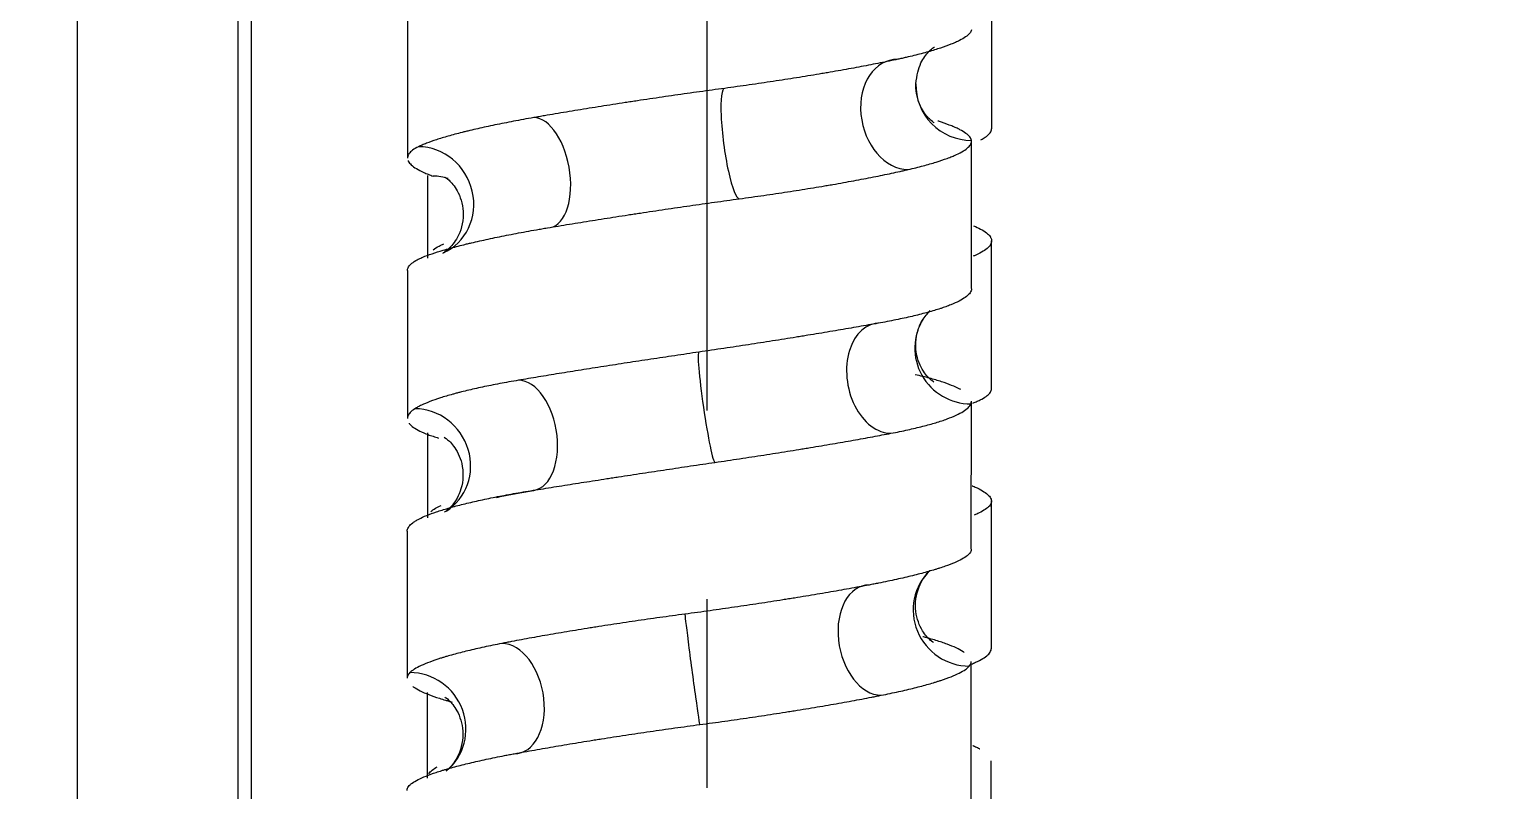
# Model space of a CAD drawing. Header units: millimetres. Extents: x 6110 to 6704, y -2661 to -1821.
# Drawn here: x 6333.44 to 6343.31, y -2415.06 to -2409.94 of the extents above; entities that cross this region are included whole.
import ezdxf

# ---------------------------------------------------------------- set-up
doc = ezdxf.new("R2010")
doc.units = ezdxf.units.MM
doc.header["$LTSCALE"] = 0.1
doc.linetypes.add('CENTERX2', pattern=[101.6, 63.5, -12.7, 12.7, -12.7])
doc.linetypes.add('HIDDEN2', pattern=[4.7625, 3.175, -1.5875])
doc.layers.add('1', color=4, linetype='HIDDEN2', lineweight=13)
doc.layers.add('DIM', color=3, linetype='Continuous', lineweight=9)
doc.layers.add('CENTER', color=1, linetype='CENTERX2')

msp = doc.modelspace()

# ---------------------------------------------------------------- hatches: boundary and pattern name
at = {"layer": 'DIM'}
h = msp.add_hatch(dxfattribs=at)
h.set_pattern_fill('ANSI31', color=2)
edge = h.paths.add_edge_path()
edge.add_line((6619.6172, -2595.9805), (6619.6172, -1962.2056))
edge.add_line((6634.6172, -1966.1101), (6619.6172, -1966.1101))
edge.add_line((6634.6172, -2610.9805), (6634.6172, -1966.1101))
edge.add_line((6634.6172, -2610.9805), (6184.4567, -2610.9805))
edge.add_line((6619.6172, -2595.9805), (6184.4567, -2595.9805))
edge.add_line((6184.4567, -2610.9805), (6184.4567, -2595.9805))

# ---------------------------------------------------------------- linework, layer by layer
at = {"layer": '1', "color": 7, "linetype": 'Continuous', "lineweight": -3}
for p, q in [((6333.7679, -2400.7255), (6333.7679, -2517.7946)), ((6334.8505, -2404.019), (6334.8505, -2518.0389)), ((6334.9393, -2404.2494), (6334.9393, -2518.0389)), ((6339.9282, -2410.6059), (6339.9289, -2409.6149)), ((6335.9933, -2409.8179), (6335.9926, -2410.8064)), ((6339.792, -2411.6851), (6339.7927, -2410.6935)), ((6336.128, -2410.9243), (6336.1276, -2411.4799)), ((6339.927, -2412.3578), (6339.9277, -2411.3644)), ((6335.9921, -2411.5643), (6335.9914, -2412.5596)), ((6339.7908, -2413.4367), (6339.7915, -2412.4434)), ((6336.1268, -2412.6559), (6336.1264, -2413.2271)), ((6339.9258, -2414.1052), (6339.9265, -2413.1165)), ((6335.9909, -2413.3179), (6335.9902, -2414.3072)), ((6339.7896, -2415.1841), (6339.7903, -2414.1945)), ((6336.1256, -2414.4025), (6336.1252, -2414.9794)), ((6339.9246, -2415.8577), (6339.9253, -2414.864))]:
    msp.add_line(p, q, dxfattribs=at)
for centre, major_axis, ratio, start_param, end_param in [((6339.3314, -2410.5126), (0.0818, -0.366), 0.74904, 2.976573, 6.11521), ((6338.1785, -2410.709), (0.0502, -0.3716), 0.1494, 3.121212, 6.263127), ((6339.7922, -2410.3157), (0.3749, -0.0096), 0.991098, 3.140926, 4.737807), ((6336.8884, -2410.9053), (0.0636, -0.3696), 0.523203, 6.194387, 9.333364), ((6336.0812, -2411.102), (0.1525, -0.3426), 0.945017, 6.274827, 9.026039), ((6336.144, -2411.2993), (0.1317, 0.3511), 0.910384, 0.029093, 0.327118), ((6339.214, -2412.2873), (0.0687, -0.3686), 0.690129, 3.012995, 6.155002), ((6339.7834, -2412.0905), (0.3168, -0.2006), 0.985175, 3.140306, 5.28143), ((6338.0095, -2412.4836), (0.0542, -0.3711), 0.061388, 3.1339, 6.272911), ((6336.7808, -2412.674), (0.0613, -0.37), 0.579121, 6.187407, 9.328188), ((6336.0552, -2412.8648), (0.1859, -0.3257), 0.95632, 0.035443, 2.63977), ((6339.7706, -2413.8543), (0.2581, -0.2721), 0.981152, 3.143181, 5.533255), ((6339.1431, -2414.0512), (0.0715, -0.3681), 0.652211, 3.016489, 6.155459), ((6337.9116, -2414.2477), (0.0497, -0.3717), 0.011464, 3.140004, 6.281869), ((6336.67, -2414.4443), (0.0702, -0.3684), 0.635635, 6.163631, 9.302294), ((6336.0164, -2414.6413), (0.2374, -0.2903), 0.977659, 6.279952, 8.749907)]:
    msp.add_ellipse(centre, major_axis=major_axis, ratio=ratio, start_param=start_param, end_param=end_param, dxfattribs=at)
for points, knots in [([(6339.7923, -2409.9441), (6339.7906, -2409.9517), (6339.7864, -2409.9594), (6339.773, -2409.9751), (6339.7548, -2409.991), (6339.7268, -2410.0074), (6339.7022, -2410.0198), (6339.6934, -2410.0239), (6339.6793, -2410.0302), (6339.6744, -2410.0323), (6339.6643, -2410.0366), (6339.6591, -2410.0387), (6339.6325, -2410.0492), (6339.6091, -2410.0577), (6339.5579, -2410.0745), (6339.5025, -2410.0914), (6339.4386, -2410.1081), (6339.3874, -2410.1207), (6339.3698, -2410.1249), (6339.3426, -2410.1311), (6339.3334, -2410.1332), (6339.3147, -2410.1374), (6339.3053, -2410.1394), (6339.2958, -2410.1415)], [0, 0, 0, 0, 0.125, 0.125, 0.25, 0.375, 0.375, 0.4375, 0.4375, 0.46875, 0.46875, 0.5, 0.5, 0.625, 0.625, 0.75, 0.875, 0.875, 0.9375, 0.9375, 0.96875, 0.96875, 1, 1, 1, 1]), ([(6339.4174, -2410.3061), (6339.4236, -2410.2504), (6339.4418, -2410.1662), (6339.5061, -2410.085), (6339.5372, -2410.0621), (6339.5421, -2410.0592), (6339.5421, -2410.0592)], [0, 0, 0, 0, 0.323624, 0.590019, 0.833403, 1, 1, 1, 1]), ([(6339.2958, -2410.1415), (6339.2576, -2410.1498), (6339.218, -2410.158), (6339.1356, -2410.1746), (6339.0503, -2410.1913), (6338.9589, -2410.208), (6338.8881, -2410.2206), (6338.8522, -2410.2269), (6338.8154, -2410.2332), (6338.7906, -2410.2374), (6338.7781, -2410.2395), (6338.7156, -2410.25), (6338.6648, -2410.2583), (6338.5617, -2410.2747), (6338.4571, -2410.2908), (6338.3496, -2410.3066), (6338.2406, -2410.3221), (6338.1854, -2410.3297), (6338.1294, -2410.3373)], [0, 0, 0, 0, 0.125, 0.125, 0.25, 0.375, 0.375, 0.4375, 0.46875, 0.46875, 0.5, 0.5, 0.625, 0.625, 0.75, 0.875, 0.875, 1, 1, 1, 1]), ([(6338.1294, -2410.3373), (6338.073, -2410.3449), (6338.0167, -2410.3526), (6337.9044, -2410.3682), (6337.7924, -2410.384), (6337.6808, -2410.4003), (6337.5974, -2410.4127), (6337.5696, -2410.4169), (6337.5279, -2410.4231), (6337.5141, -2410.4252), (6337.4863, -2410.4294), (6337.4725, -2410.4315), (6337.4036, -2410.4421), (6337.3495, -2410.4505), (6337.2431, -2410.4673), (6337.1385, -2410.4841), (6337.0377, -2410.5008), (6336.9635, -2410.5134), (6336.939, -2410.5176), (6336.9025, -2410.5238), (6336.8905, -2410.5259), (6336.8665, -2410.5301), (6336.8546, -2410.5321), (6336.8428, -2410.5342)], [0, 0, 0, 0, 0.125, 0.125, 0.25, 0.375, 0.375, 0.4375, 0.4375, 0.46875, 0.46875, 0.5, 0.5, 0.625, 0.625, 0.75, 0.875, 0.875, 0.9375, 0.9375, 0.96875, 0.96875, 1, 1, 1, 1]), ([(6339.5416, -2410.5699), (6339.5416, -2410.5698), (6339.5391, -2410.5683), (6339.5151, -2410.5534), (6339.4492, -2410.4758), (6339.418, -2410.3758), (6339.4171, -2410.3163), (6339.4174, -2410.3061)], [0, 0, 0, 0, 0.079488, 0.361964, 0.629848, 0.937855, 1, 1, 1, 1]), ([(6336.8428, -2410.5342), (6336.7958, -2410.5424), (6336.7505, -2410.5507), (6336.6634, -2410.5673), (6336.5796, -2410.5839), (6336.5026, -2410.6006), (6336.4473, -2410.6132), (6336.4203, -2410.6195), (6336.3943, -2410.6258), (6336.3771, -2410.63), (6336.3687, -2410.6321), (6336.3271, -2410.6426), (6336.296, -2410.6509), (6336.2383, -2410.6673), (6336.185, -2410.6835), (6336.1403, -2410.6993), (6336.1101, -2410.7111), (6336.1005, -2410.7149), (6336.0826, -2410.7227), (6336.0742, -2410.7265), (6336.0664, -2410.7303)], [0, 0, 0, 0, 0.125, 0.125, 0.25, 0.375, 0.375, 0.4375, 0.46875, 0.46875, 0.5, 0.5, 0.625, 0.625, 0.75, 0.875, 0.875, 0.9375, 0.9375, 1, 1, 1, 1]), ([(6339.7922, -2410.6874), (6339.7909, -2410.6798), (6339.7871, -2410.672), (6339.7746, -2410.6563), (6339.7572, -2410.6404), (6339.7301, -2410.624), (6339.7061, -2410.6116), (6339.6975, -2410.6074), (6339.6836, -2410.6011), (6339.6789, -2410.599), (6339.669, -2410.5947), (6339.6639, -2410.5926), (6339.6378, -2410.582), (6339.6147, -2410.5735), (6339.5815, -2410.5624), (6339.5733, -2410.5597), (6339.5649, -2410.5571)], [0, 0, 0, 0, 0.188094, 0.188094, 0.376188, 0.564282, 0.564282, 0.658329, 0.658329, 0.705352, 0.705352, 0.752375, 0.752375, 0.940469, 0.940469, 1, 1, 1, 1]), ([(6339.8553, -2410.6846), (6339.8661, -2410.6787), (6339.8893, -2410.6645), (6339.9056, -2410.6504), (6339.9127, -2410.6422)], [0, 0, 0, 0, 0.412972, 1, 1, 1, 1]), ([(6339.9127, -2410.6422), (6339.9199, -2410.634), (6339.9246, -2410.6257), (6339.9277, -2410.6137), (6339.9282, -2410.61), (6339.9282, -2410.6063)], [0, 0, 0, 0, 0.693912, 0.693912, 1, 1, 1, 1]), ([(6336.0664, -2410.7303), (6336.0507, -2410.7379), (6336.0376, -2410.7456), (6336.0163, -2410.7613), (6336, -2410.7773), (6335.9935, -2410.7936), (6335.9927, -2410.8032), (6335.9926, -2410.8046), (6335.9926, -2410.8059)], [0, 0, 0, 0, 0.316282, 0.316282, 0.632565, 0.948847, 0.948847, 1, 1, 1, 1]), ([(6339.3663, -2410.8836), (6339.4019, -2410.8754), (6339.4353, -2410.8671), (6339.4978, -2410.8505), (6339.5561, -2410.8339), (6339.6058, -2410.8171), (6339.6398, -2410.8045), (6339.6507, -2410.8003), (6339.6661, -2410.794), (6339.6711, -2410.7919), (6339.6808, -2410.7877), (6339.6855, -2410.7856), (6339.7083, -2410.775), (6339.7241, -2410.7667), (6339.7507, -2410.7503), (6339.7726, -2410.7341), (6339.7848, -2410.7183), (6339.7922, -2410.7027), (6339.7935, -2410.695), (6339.7922, -2410.6874)], [0, 0, 0, 0, 0.125, 0.125, 0.25, 0.375, 0.375, 0.4375, 0.4375, 0.46875, 0.46875, 0.5, 0.5, 0.625, 0.625, 0.75, 0.875, 0.875, 1, 1, 1, 1]), ([(6335.996, -2410.8227), (6335.9966, -2410.8241), (6335.9973, -2410.8256), (6336.0023, -2410.8356), (6336.0091, -2410.844), (6336.0274, -2410.861), (6336.0506, -2410.8778), (6336.0834, -2410.8947), (6336.1116, -2410.9073), (6336.1217, -2410.9115), (6336.1377, -2410.9178), (6336.1431, -2410.9199), (6336.1544, -2410.9241), (6336.1602, -2410.9262), (6336.1661, -2410.9282)], [0, 0, 0, 0, 0.041943, 0.041943, 0.281457, 0.281457, 0.520971, 0.760486, 0.760486, 0.880243, 0.880243, 0.940121, 0.940121, 1, 1, 1, 1]), ([(6336.2452, -2410.935), (6336.2452, -2410.935), (6336.2465, -2410.9364), (6336.2645, -2410.9449), (6336.3337, -2411.0209), (6336.3818, -2411.1679), (6336.3479, -2411.3269), (6336.2741, -2411.4189), (6336.2376, -2411.4419), (6336.2322, -2411.4462), (6336.2322, -2411.446)], [0, 0, 0, 0, 0.011857, 0.164259, 0.306804, 0.46993, 0.647761, 0.793342, 0.920904, 1, 1, 1, 1]), ([(6338.2276, -2411.0807), (6338.2835, -2411.0731), (6338.3386, -2411.0654), (6338.447, -2411.0497), (6338.5537, -2411.0339), (6338.657, -2411.0176), (6338.7332, -2411.0052), (6338.7583, -2411.0011), (6338.7958, -2410.9948), (6338.8082, -2410.9927), (6338.8329, -2410.9885), (6338.8452, -2410.9864), (6338.9062, -2410.9758), (6338.9533, -2410.9674), (6339.0444, -2410.9506), (6339.1324, -2410.9338), (6339.2142, -2410.917), (6339.2731, -2410.9045), (6339.2923, -2410.9003), (6339.3206, -2410.894), (6339.3299, -2410.8919), (6339.3483, -2410.8878), (6339.3574, -2410.8857), (6339.3663, -2410.8836)], [0, 0, 0, 0, 0.125, 0.125, 0.25, 0.375, 0.375, 0.4375, 0.4375, 0.46875, 0.46875, 0.5, 0.5, 0.625, 0.625, 0.75, 0.875, 0.875, 0.9375, 0.9375, 0.96875, 0.96875, 1, 1, 1, 1]), ([(6336.9346, -2411.2763), (6336.9834, -2411.2681), (6337.033, -2411.2598), (6337.1341, -2411.2433), (6337.2369, -2411.2266), (6337.3431, -2411.2099), (6337.424, -2411.1973), (6337.4512, -2411.1931), (6337.4923, -2411.1868), (6337.5061, -2411.1847), (6337.5337, -2411.1805), (6337.5476, -2411.1784), (6337.6169, -2411.1679), (6337.6724, -2411.1596), (6337.7834, -2411.1433), (6337.8944, -2411.1271), (6338.0054, -2411.1114), (6338.1165, -2411.0959), (6338.172, -2411.0882), (6338.2276, -2411.0807)], [0, 0, 0, 0, 0.125, 0.125, 0.25, 0.375, 0.375, 0.4375, 0.4375, 0.46875, 0.46875, 0.5, 0.5, 0.625, 0.625, 0.75, 0.875, 0.875, 1, 1, 1, 1]), ([(6336.096, -2411.4736), (6336.1145, -2411.466), (6336.1353, -2411.4583), (6336.1813, -2411.4426), (6336.2316, -2411.4267), (6336.2905, -2411.4104), (6336.338, -2411.398), (6336.3544, -2411.3938), (6336.3798, -2411.3875), (6336.3884, -2411.3854), (6336.4059, -2411.3812), (6336.4148, -2411.3791), (6336.4597, -2411.3685), (6336.4973, -2411.3601), (6336.5758, -2411.3433), (6336.6577, -2411.3265), (6336.7461, -2411.3097), (6336.815, -2411.2972), (6336.8383, -2411.293), (6336.874, -2411.2867), (6336.886, -2411.2846), (6336.9102, -2411.2805), (6336.9224, -2411.2784), (6336.9346, -2411.2763)], [0, 0, 0, 0, 0.125, 0.125, 0.25, 0.375, 0.375, 0.4375, 0.4375, 0.46875, 0.46875, 0.5, 0.5, 0.625, 0.625, 0.75, 0.875, 0.875, 0.9375, 0.9375, 0.96875, 0.96875, 1, 1, 1, 1]), ([(6339.8053, -2411.2616), (6339.8234, -2411.2692), (6339.8569, -2411.2851), (6339.8818, -2411.301), (6339.903, -2411.3177), (6339.9113, -2411.326), (6339.9186, -2411.3365), (6339.9199, -2411.3386), (6339.9222, -2411.3428), (6339.9233, -2411.3449), (6339.9258, -2411.3512), (6339.9269, -2411.3554), (6339.9284, -2411.3678), (6339.9269, -2411.3761), (6339.923, -2411.3843)], [0, 0, 0, 0, 0.187549, 0.390662, 0.390662, 0.593775, 0.593775, 0.644553, 0.644553, 0.695331, 0.695331, 0.796887, 0.796887, 1, 1, 1, 1]), ([(6336.1654, -2411.4235), (6336.1765, -2411.4152), (6336.1901, -2411.407), (6336.2153, -2411.3937), (6336.2256, -2411.3888), (6336.2367, -2411.3838)], [0, 0, 0, 0, 0.625932, 0.625932, 1, 1, 1, 1]), ([(6339.923, -2411.3843), (6339.919, -2411.3926), (6339.9125, -2411.4009), (6339.8948, -2411.4175), (6339.8723, -2411.4342), (6339.8404, -2411.451), (6339.8159, -2411.4622), (6339.8095, -2411.465), (6339.8029, -2411.4677)], [0, 0, 0, 0, 0.300187, 0.300187, 0.600374, 0.900561, 0.900561, 1, 1, 1, 1]), ([(6335.9921, -2411.5641), (6335.9921, -2411.5576), (6335.9935, -2411.5512), (6336.0002, -2411.5366), (6336.0126, -2411.5204), (6336.0346, -2411.5046), (6336.0548, -2411.4928), (6336.0622, -2411.489), (6336.0781, -2411.4812), (6336.0867, -2411.4774), (6336.096, -2411.4736)], [0, 0, 0, 0, 0.204827, 0.204827, 0.469885, 0.734942, 0.734942, 0.867471, 0.867471, 1, 1, 1, 1]), ([(6339.778, -2411.7195), (6339.7712, -2411.7277), (6339.762, -2411.736), (6339.7387, -2411.7526), (6339.7108, -2411.7693), (6339.6736, -2411.786), (6339.6421, -2411.7986), (6339.631, -2411.8028), (6339.6135, -2411.8091), (6339.6075, -2411.8112), (6339.5952, -2411.8154), (6339.5889, -2411.8175), (6339.5568, -2411.828), (6339.5291, -2411.8363), (6339.4697, -2411.8527), (6339.4063, -2411.8689), (6339.335, -2411.8847), (6339.2786, -2411.8964), (6339.2592, -2411.9003), (6339.2196, -2411.908), (6339.1992, -2411.9118), (6339.1784, -2411.9156)], [0, 0, 0, 0, 0.125, 0.125, 0.25, 0.375, 0.375, 0.4375, 0.4375, 0.46875, 0.46875, 0.5, 0.5, 0.625, 0.625, 0.75, 0.875, 0.875, 0.9375, 0.9375, 1, 1, 1, 1]), ([(6339.792, -2411.6856), (6339.792, -2411.6885), (6339.7917, -2411.6915), (6339.7892, -2411.7028), (6339.7849, -2411.7111), (6339.778, -2411.7195)], [0, 0, 0, 0, 0.261169, 0.261169, 1, 1, 1, 1]), ([(6339.1784, -2411.9156), (6339.1365, -2411.9232), (6339.0932, -2411.9309), (6339.004, -2411.9466), (6338.912, -2411.9625), (6338.8147, -2411.9788), (6338.7397, -2411.9912), (6338.7144, -2411.9953), (6338.6759, -2412.0016), (6338.6629, -2412.0037), (6338.6369, -2412.0079), (6338.6238, -2412.0101), (6338.5583, -2412.0206), (6338.5053, -2412.029), (6338.3982, -2412.0458), (6338.2901, -2412.0626), (6338.1798, -2412.0793), (6338.0684, -2412.0959), (6338.0122, -2412.1042), (6337.9554, -2412.1125)], [0, 0, 0, 0, 0.125, 0.125, 0.25, 0.375, 0.375, 0.4375, 0.4375, 0.46875, 0.46875, 0.5, 0.5, 0.625, 0.625, 0.75, 0.875, 0.875, 1, 1, 1, 1]), ([(6339.5393, -2412.3146), (6339.5392, -2412.3147), (6339.5293, -2412.3093), (6339.4743, -2412.2609), (6339.4089, -2412.1325), (6339.4186, -2411.9827), (6339.4516, -2411.9129), (6339.4665, -2411.8899)], [0, 0, 0, 0, 0.170214, 0.373633, 0.598241, 0.862018, 1, 1, 1, 1]), ([(6337.9554, -2412.1125), (6337.9008, -2412.1205), (6337.8464, -2412.1285), (6337.7384, -2412.1445), (6337.6309, -2412.1606), (6337.5248, -2412.1768), (6337.4456, -2412.1889), (6337.4193, -2412.193), (6337.3669, -2412.2011), (6337.3407, -2412.2052), (6337.2626, -2412.2174), (6337.2116, -2412.2254), (6337.1117, -2412.2413), (6337.0139, -2412.257), (6336.9202, -2412.2724), (6336.8516, -2412.2837), (6336.829, -2412.2875), (6336.7843, -2412.2949), (6336.7622, -2412.2986), (6336.7404, -2412.3023)], [0, 0, 0, 0, 0.125, 0.125, 0.25, 0.375, 0.375, 0.4375, 0.4375, 0.5, 0.5, 0.625, 0.625, 0.75, 0.875, 0.875, 0.9375, 0.9375, 1, 1, 1, 1]), ([(6336.7404, -2412.3023), (6336.6965, -2412.3097), (6336.6545, -2412.3173), (6336.5738, -2412.3325), (6336.4966, -2412.3479), (6336.4262, -2412.3637), (6336.3759, -2412.3757), (6336.3515, -2412.3818), (6336.328, -2412.3879), (6336.3126, -2412.392), (6336.305, -2412.394), (6336.2676, -2412.4043), (6336.2399, -2412.4125), (6336.1887, -2412.4288), (6336.1419, -2412.4451), (6336.1036, -2412.4614), (6336.078, -2412.4735), (6336.0661, -2412.4796), (6336.0553, -2412.4857), (6336.0485, -2412.4897), (6336.0452, -2412.4917), (6336.042, -2412.4937)], [0, 0, 0, 0, 0.125, 0.125, 0.25, 0.375, 0.375, 0.4375, 0.46875, 0.46875, 0.5, 0.5, 0.625, 0.625, 0.75, 0.875, 0.875, 0.9375, 0.96875, 0.96875, 1, 1, 1, 1]), ([(6339.7193, -2412.3646), (6339.7172, -2412.3635), (6339.7151, -2412.3623), (6339.6969, -2412.3528), (6339.6786, -2412.3444), (6339.6376, -2412.328), (6339.5922, -2412.3117), (6339.5379, -2412.2958), (6339.4939, -2412.284), (6339.4786, -2412.2801), (6339.447, -2412.2724), (6339.4306, -2412.2685), (6339.4137, -2412.2648)], [0, 0, 0, 0, 0.032677, 0.032677, 0.274508, 0.274508, 0.516338, 0.758169, 0.758169, 0.879085, 0.879085, 1, 1, 1, 1]), ([(6339.8003, -2412.4564), (6339.8038, -2412.455), (6339.8072, -2412.4536), (6339.8154, -2412.4502), (6339.8201, -2412.4482), (6339.8292, -2412.4442), (6339.8425, -2412.4381), (6339.8543, -2412.4322), (6339.8763, -2412.4204), (6339.8885, -2412.4127), (6339.8983, -2412.4051)], [0, 0, 0, 0, 0.079457, 0.079457, 0.194525, 0.194525, 0.309593, 0.539729, 0.539729, 1, 1, 1, 1]), ([(6339.8983, -2412.4051), (6339.908, -2412.3976), (6339.9152, -2412.39), (6339.9247, -2412.3745), (6339.927, -2412.3668), (6339.927, -2412.3589)], [0, 0, 0, 0, 0.503146, 0.503146, 1, 1, 1, 1]), ([(6336.042, -2412.4937), (6336.0291, -2412.502), (6336.0187, -2412.5103), (6336.0028, -2412.5269), (6335.9938, -2412.5405), (6335.9914, -2412.5542), (6335.9914, -2412.5595)], [0, 0, 0, 0, 0.379921, 0.379921, 0.759842, 1, 1, 1, 1]), ([(6339.2496, -2412.659), (6339.2894, -2412.6513), (6339.3271, -2412.6436), (6339.3983, -2412.6279), (6339.4654, -2412.612), (6339.5243, -2412.5957), (6339.5654, -2412.5833), (6339.5851, -2412.577), (6339.6037, -2412.5707), (6339.6158, -2412.5665), (6339.6217, -2412.5644), (6339.6505, -2412.5538), (6339.671, -2412.5453), (6339.7073, -2412.5285), (6339.7388, -2412.5117), (6339.7607, -2412.4949), (6339.7778, -2412.4782), (6339.784, -2412.4699), (6339.7876, -2412.4615)], [0, 0, 0, 0, 0.125, 0.125, 0.25, 0.375, 0.375, 0.4375, 0.46875, 0.46875, 0.5, 0.5, 0.625, 0.625, 0.75, 0.875, 0.875, 1, 1, 1, 1]), ([(6336.0027, -2412.5906), (6336.0036, -2412.5918), (6336.0045, -2412.593), (6336.0123, -2412.6026), (6336.0216, -2412.6109), (6336.0448, -2412.6274), (6336.0728, -2412.6437), (6336.1102, -2412.6596), (6336.1419, -2412.6714), (6336.153, -2412.6753), (6336.1765, -2412.683), (6336.1889, -2412.6869), (6336.2018, -2412.6907)], [0, 0, 0, 0, 0.033728, 0.033728, 0.275296, 0.275296, 0.516864, 0.758432, 0.758432, 0.879216, 0.879216, 1, 1, 1, 1]), ([(6336.2393, -2412.6851), (6336.2394, -2412.6851), (6336.2487, -2412.6896), (6336.3047, -2412.7362), (6336.3725, -2412.8642), (6336.3668, -2413.0325), (6336.2969, -2413.1484), (6336.2516, -2413.1837), (6336.2427, -2413.1904), (6336.2411, -2413.1904)], [0, 0, 0, 0, 0.119615, 0.266972, 0.429545, 0.619701, 0.780253, 0.915945, 1, 1, 1, 1]), ([(6338.0635, -2412.8547), (6338.1196, -2412.8465), (6338.1751, -2412.8382), (6338.2849, -2412.8217), (6338.3933, -2412.8051), (6338.4992, -2412.7884), (6338.5777, -2412.7758), (6338.6037, -2412.7716), (6338.6425, -2412.7653), (6338.6553, -2412.7632), (6338.681, -2412.759), (6338.6938, -2412.7569), (6338.7573, -2412.7464), (6338.8067, -2412.7382), (6338.9028, -2412.7218), (6338.9961, -2412.7056), (6339.0839, -2412.6898), (6339.1477, -2412.6781), (6339.1686, -2412.6742), (6339.2097, -2412.6666), (6339.2299, -2412.6627), (6339.2496, -2412.659)], [0, 0, 0, 0, 0.125, 0.125, 0.25, 0.375, 0.375, 0.4375, 0.4375, 0.46875, 0.46875, 0.5, 0.5, 0.625, 0.625, 0.75, 0.875, 0.875, 0.9375, 0.9375, 1, 1, 1, 1]), ([(6336.8213, -2413.0456), (6336.8669, -2413.0382), (6336.9135, -2413.0307), (6337.0086, -2413.0155), (6337.1057, -2413.0001), (6337.2065, -2412.9843), (6337.2836, -2412.9723), (6337.3225, -2412.9662), (6337.362, -2412.9601), (6337.3884, -2412.9561), (6337.4017, -2412.954), (6337.4682, -2412.9438), (6337.5217, -2412.9356), (6337.629, -2412.9193), (6337.7367, -2412.9031), (6337.8452, -2412.8869), (6337.954, -2412.8708), (6338.0086, -2412.8627), (6338.0635, -2412.8547)], [0, 0, 0, 0, 0.125, 0.125, 0.25, 0.375, 0.375, 0.4375, 0.46875, 0.46875, 0.5, 0.5, 0.625, 0.625, 0.75, 0.875, 0.875, 1, 1, 1, 1]), ([(6339.796, -2413.0118), (6339.798, -2413.0126), (6339.7999, -2413.0134), (6339.8068, -2413.0163), (6339.8117, -2413.0184), (6339.8211, -2413.0227), (6339.8257, -2413.0248), (6339.8477, -2413.0354), (6339.8629, -2413.0438), (6339.8885, -2413.0604), (6339.9092, -2413.077), (6339.9204, -2413.0932), (6339.9251, -2413.1053), (6339.9261, -2413.1094), (6339.9266, -2413.1154), (6339.9266, -2413.1174), (6339.9263, -2413.1213), (6339.926, -2413.1233), (6339.9237, -2413.1332), (6339.9193, -2413.1409), (6339.9125, -2413.1485)], [0, 0, 0, 0, 0.01698, 0.01698, 0.061662, 0.061662, 0.106345, 0.106345, 0.285076, 0.285076, 0.463807, 0.642538, 0.642538, 0.731904, 0.731904, 0.776586, 0.776586, 0.821269, 0.821269, 1, 1, 1, 1]), ([(6336.0695, -2413.2358), (6336.085, -2413.2278), (6336.1027, -2413.2198), (6336.1423, -2413.2037), (6336.186, -2413.1876), (6336.2379, -2413.1713), (6336.2799, -2413.1592), (6336.2945, -2413.1551), (6336.3246, -2413.147), (6336.3402, -2413.1429), (6336.3885, -2413.1307), (6336.4224, -2413.1226), (6336.4935, -2413.1067), (6336.5677, -2413.091), (6336.6485, -2413.0756), (6336.7114, -2413.0643), (6336.7328, -2413.0605), (6336.7764, -2413.053), (6336.7987, -2413.0493), (6336.8213, -2413.0456)], [0, 0, 0, 0, 0.125, 0.125, 0.25, 0.375, 0.375, 0.4375, 0.4375, 0.5, 0.5, 0.625, 0.625, 0.75, 0.875, 0.875, 0.9375, 0.9375, 1, 1, 1, 1]), ([(6336.5917, -2413.0904), (6336.608, -2413.087), (6336.685, -2413.0714), (6336.7699, -2413.056), (6336.8421, -2413.0439)], [0, 0, 0, 0, 0.216205, 1, 1, 1, 1]), ([(6336.1488, -2413.1864), (6336.1573, -2413.1789), (6336.1682, -2413.1712), (6336.1926, -2413.157), (6336.2053, -2413.1505), (6336.2196, -2413.1438)], [0, 0, 0, 0, 0.544179, 0.544179, 1, 1, 1, 1]), ([(6339.9125, -2413.1485), (6339.9057, -2413.156), (6339.8964, -2413.1636), (6339.8733, -2413.1792), (6339.8509, -2413.1918), (6339.8226, -2413.2048), (6339.8109, -2413.2097)], [0, 0, 0, 0, 0.382957, 0.382957, 0.765915, 1, 1, 1, 1]), ([(6335.9909, -2413.3181), (6335.9909, -2413.3159), (6335.991, -2413.3137), (6335.9926, -2413.303), (6336, -2413.2862), (6336.0173, -2413.2693), (6336.034, -2413.2567), (6336.0402, -2413.2525), (6336.0505, -2413.2463), (6336.0541, -2413.2442), (6336.0615, -2413.24), (6336.0654, -2413.2379), (6336.0695, -2413.2358)], [0, 0, 0, 0, 0.079331, 0.079331, 0.38622, 0.69311, 0.69311, 0.846555, 0.846555, 0.923278, 0.923278, 1, 1, 1, 1]), ([(6339.7639, -2413.4826), (6339.7544, -2413.4902), (6339.7424, -2413.498), (6339.7137, -2413.5137), (6339.6803, -2413.5296), (6339.6376, -2413.5459), (6339.6021, -2413.5583), (6339.5896, -2413.5625), (6339.5701, -2413.5688), (6339.5634, -2413.5709), (6339.5498, -2413.5751), (6339.5428, -2413.5772), (6339.5074, -2413.5878), (6339.477, -2413.5963), (6339.4125, -2413.6131), (6339.3441, -2413.6299), (6339.268, -2413.6467), (6339.2079, -2413.6593), (6339.1874, -2413.6634), (6339.1559, -2413.6697), (6339.1453, -2413.6718), (6339.1239, -2413.676), (6339.113, -2413.678), (6339.1021, -2413.6801)], [0, 0, 0, 0, 0.125, 0.125, 0.25, 0.375, 0.375, 0.4375, 0.4375, 0.46875, 0.46875, 0.5, 0.5, 0.625, 0.625, 0.75, 0.875, 0.875, 0.9375, 0.9375, 0.96875, 0.96875, 1, 1, 1, 1]), ([(6339.7908, -2413.4381), (6339.7908, -2413.4453), (6339.7888, -2413.4525), (6339.7803, -2413.4673), (6339.7734, -2413.475), (6339.7639, -2413.4826)], [0, 0, 0, 0, 0.475483, 0.475483, 1, 1, 1, 1]), ([(6339.5366, -2414.0676), (6339.5365, -2414.0676), (6339.522, -2414.0605), (6339.4575, -2413.9939), (6339.4032, -2413.8558), (6339.4254, -2413.6923), (6339.4845, -2413.6102), (6339.5093, -2413.5853), (6339.5126, -2413.5822)], [0, 0, 0, 0, 0.190384, 0.363568, 0.559545, 0.784238, 0.971524, 1, 1, 1, 1]), ([(6339.1021, -2413.6801), (6339.0586, -2413.6884), (6339.0138, -2413.6966), (6338.9217, -2413.7132), (6338.8272, -2413.7299), (6338.7279, -2413.7466), (6338.6515, -2413.7592), (6338.6257, -2413.7634), (6338.5866, -2413.7697), (6338.5735, -2413.7718), (6338.5471, -2413.776), (6338.5338, -2413.7781), (6338.4674, -2413.7886), (6338.4138, -2413.7969), (6338.3057, -2413.8133), (6338.1968, -2413.8294), (6338.0862, -2413.8452), (6337.9747, -2413.8608), (6337.9185, -2413.8684), (6337.8619, -2413.876)], [0, 0, 0, 0, 0.125, 0.125, 0.25, 0.375, 0.375, 0.4375, 0.4375, 0.46875, 0.46875, 0.5, 0.5, 0.625, 0.625, 0.75, 0.875, 0.875, 1, 1, 1, 1]), ([(6337.8619, -2413.876), (6337.805, -2413.8836), (6337.7486, -2413.8913), (6337.6368, -2413.9069), (6337.5258, -2413.9228), (6337.4168, -2413.9391), (6337.3357, -2413.9515), (6337.3088, -2413.9557), (6337.2687, -2413.9619), (6337.2553, -2413.964), (6337.2286, -2413.9683), (6337.2154, -2413.9704), (6337.1494, -2413.9809), (6337.0979, -2413.9894), (6336.9973, -2414.0062), (6336.8993, -2414.023), (6336.8061, -2414.0398), (6336.7382, -2414.0523), (6336.7159, -2414.0565), (6336.6828, -2414.0628), (6336.6719, -2414.0649), (6336.6503, -2414.0691), (6336.6396, -2414.0711), (6336.629, -2414.0732)], [0, 0, 0, 0, 0.125, 0.125, 0.25, 0.375, 0.375, 0.4375, 0.4375, 0.46875, 0.46875, 0.5, 0.5, 0.625, 0.625, 0.75, 0.875, 0.875, 0.9375, 0.9375, 0.96875, 0.96875, 1, 1, 1, 1]), ([(6336.629, -2414.0732), (6336.5867, -2414.0815), (6336.5465, -2414.0897), (6336.4699, -2414.1063), (6336.3972, -2414.123), (6336.3321, -2414.1397), (6336.2861, -2414.1523), (6336.2639, -2414.1586), (6336.2427, -2414.1649), (6336.2289, -2414.1692), (6336.2221, -2414.1713), (6336.1888, -2414.1818), (6336.1646, -2414.1901), (6336.1208, -2414.2065), (6336.0817, -2414.2228), (6336.0518, -2414.2386), (6336.0328, -2414.2504), (6336.0271, -2414.2542), (6336.0168, -2414.262), (6336.0123, -2414.2658), (6336.0084, -2414.2696)], [0, 0, 0, 0, 0.125, 0.125, 0.25, 0.375, 0.375, 0.4375, 0.46875, 0.46875, 0.5, 0.5, 0.625, 0.625, 0.75, 0.875, 0.875, 0.9375, 0.9375, 1, 1, 1, 1]), ([(6339.743, -2414.1336), (6339.7407, -2414.1321), (6339.7384, -2414.1305), (6339.7225, -2414.1205), (6339.7067, -2414.1121), (6339.6705, -2414.0951), (6339.6297, -2414.0782), (6339.5797, -2414.0614), (6339.5388, -2414.0487), (6339.5246, -2414.0445), (6339.5023, -2414.0382), (6339.4948, -2414.0361), (6339.4794, -2414.0319), (6339.4716, -2414.0298), (6339.4636, -2414.0278)], [0, 0, 0, 0, 0.042975, 0.042975, 0.282232, 0.282232, 0.521488, 0.760744, 0.760744, 0.880372, 0.880372, 0.940186, 0.940186, 1, 1, 1, 1]), ([(6339.8778, -2414.1693), (6339.8904, -2414.1611), (6339.9004, -2414.1528), (6339.9157, -2414.1362), (6339.9237, -2414.1231), (6339.9259, -2414.11), (6339.9258, -2414.1053)], [0, 0, 0, 0, 0.389616, 0.389616, 0.779233, 1, 1, 1, 1]), ([(6339.7775, -2414.226), (6339.7841, -2414.2183), (6339.7881, -2414.2106), (6339.7901, -2414.2004), (6339.7903, -2414.1981), (6339.7903, -2414.1958)], [0, 0, 0, 0, 0.773405, 0.773405, 1, 1, 1, 1]), ([(6339.7917, -2414.2124), (6339.7965, -2414.2104), (6339.8012, -2414.2085), (6339.8155, -2414.2024), (6339.8247, -2414.1982), (6339.8505, -2414.1857), (6339.8653, -2414.1775), (6339.8778, -2414.1693)], [0, 0, 0, 0, 0.133887, 0.133887, 0.422591, 0.422591, 1, 1, 1, 1]), ([(6336.0084, -2414.2696), (6336.0005, -2414.2772), (6335.9953, -2414.285), (6335.991, -2414.2972), (6335.9902, -2414.3015), (6335.9902, -2414.3059)], [0, 0, 0, 0, 0.644999, 0.644999, 1, 1, 1, 1]), ([(6339.1834, -2414.4222), (6339.2248, -2414.414), (6339.2642, -2414.4057), (6339.339, -2414.3891), (6339.4099, -2414.3724), (6339.473, -2414.3557), (6339.5174, -2414.3431), (6339.5389, -2414.3368), (6339.5592, -2414.3304), (6339.5725, -2414.3262), (6339.579, -2414.3241), (6339.6109, -2414.3136), (6339.6339, -2414.3052), (6339.6753, -2414.2888), (6339.712, -2414.2726), (6339.7393, -2414.2568), (6339.762, -2414.2412), (6339.771, -2414.2335), (6339.7775, -2414.226)], [0, 0, 0, 0, 0.125, 0.125, 0.25, 0.375, 0.375, 0.4375, 0.46875, 0.46875, 0.5, 0.5, 0.625, 0.625, 0.75, 0.875, 0.875, 1, 1, 1, 1]), ([(6336.0285, -2414.362), (6336.0305, -2414.3635), (6336.0327, -2414.3651), (6336.047, -2414.3751), (6336.0616, -2414.3835), (6336.0954, -2414.4005), (6336.1339, -2414.4174), (6336.1815, -2414.4342), (6336.2208, -2414.4469), (6336.2344, -2414.4511), (6336.2558, -2414.4574), (6336.2631, -2414.4595), (6336.278, -2414.4637), (6336.2855, -2414.4658), (6336.2932, -2414.4679)], [0, 0, 0, 0, 0.042833, 0.042833, 0.282125, 0.282125, 0.521416, 0.760708, 0.760708, 0.880354, 0.880354, 0.940177, 0.940177, 1, 1, 1, 1]), ([(6336.2439, -2414.4346), (6336.2439, -2414.4346), (6336.245, -2414.4352), (6336.2646, -2414.446), (6336.3318, -2414.5215), (6336.3791, -2414.6665), (6336.3472, -2414.8255), (6336.2845, -2414.9043), (6336.2598, -2414.927), (6336.2538, -2414.9316)], [0, 0, 0, 0, 0.021747, 0.201364, 0.368873, 0.560365, 0.772399, 0.945433, 1, 1, 1, 1]), ([(6337.9612, -2414.6194), (6338.0181, -2414.6118), (6338.0745, -2414.6041), (6338.186, -2414.5884), (6338.2966, -2414.5726), (6338.405, -2414.5563), (6338.4856, -2414.5439), (6338.5123, -2414.5397), (6338.5521, -2414.5335), (6338.5654, -2414.5314), (6338.5918, -2414.5271), (6338.605, -2414.525), (6338.6704, -2414.5145), (6338.7214, -2414.506), (6338.8208, -2414.4892), (6338.9177, -2414.4724), (6339.0094, -2414.4556), (6339.0762, -2414.4431), (6339.0981, -2414.4389), (6339.1305, -2414.4326), (6339.1413, -2414.4306), (6339.1625, -2414.4264), (6339.173, -2414.4243), (6339.1834, -2414.4222)], [0, 0, 0, 0, 0.125, 0.125, 0.25, 0.375, 0.375, 0.4375, 0.4375, 0.46875, 0.46875, 0.5, 0.5, 0.625, 0.625, 0.75, 0.875, 0.875, 0.9375, 0.9375, 0.96875, 0.96875, 1, 1, 1, 1]), ([(6336.7118, -2414.8153), (6336.7562, -2414.8071), (6336.8017, -2414.7988), (6336.8951, -2414.7822), (6336.9909, -2414.7656), (6337.0914, -2414.7488), (6337.1685, -2414.7362), (6337.1945, -2414.732), (6337.2339, -2414.7257), (6337.2472, -2414.7236), (6337.2738, -2414.7194), (6337.2871, -2414.7173), (6337.3541, -2414.7068), (6337.4081, -2414.6985), (6337.5167, -2414.6821), (6337.6261, -2414.6659), (6337.7369, -2414.6502), (6337.8485, -2414.6346), (6337.9047, -2414.6269), (6337.9612, -2414.6194)], [0, 0, 0, 0, 0.125, 0.125, 0.25, 0.375, 0.375, 0.4375, 0.4375, 0.46875, 0.46875, 0.5, 0.5, 0.625, 0.625, 0.75, 0.875, 0.875, 1, 1, 1, 1]), ([(6339.8018, -2414.7613), (6339.8027, -2414.7616), (6339.8036, -2414.762), (6339.8142, -2414.7664), (6339.8234, -2414.7704), (6339.8363, -2414.7765), (6339.8405, -2414.7786), (6339.8461, -2414.7814), (6339.8476, -2414.7822), (6339.8491, -2414.783)], [0, 0, 0, 0, 0.051206, 0.051206, 0.612297, 0.612297, 0.892842, 0.892842, 1, 1, 1, 1]), ([(6336.0243, -2415.0129), (6336.0351, -2415.0053), (6336.0483, -2414.9976), (6336.0794, -2414.9819), (6336.1152, -2414.9659), (6336.1602, -2414.9496), (6336.1975, -2414.9372), (6336.2105, -2414.933), (6336.2309, -2414.9267), (6336.2379, -2414.9246), (6336.2521, -2414.9204), (6336.2593, -2414.9183), (6336.2961, -2414.9077), (6336.3275, -2414.8992), (6336.3941, -2414.8824), (6336.4645, -2414.8655), (6336.5425, -2414.8488), (6336.6039, -2414.8362), (6336.6248, -2414.832), (6336.657, -2414.8257), (6336.6678, -2414.8236), (6336.6897, -2414.8195), (6336.7007, -2414.8174), (6336.7118, -2414.8153)], [0, 0, 0, 0, 0.125, 0.125, 0.25, 0.375, 0.375, 0.4375, 0.4375, 0.46875, 0.46875, 0.5, 0.5, 0.625, 0.625, 0.75, 0.875, 0.875, 0.9375, 0.9375, 0.96875, 0.96875, 1, 1, 1, 1]), ([(6336.1352, -2414.9505), (6336.141, -2414.9423), (6336.1492, -2414.934), (6336.169, -2414.9184), (6336.1801, -2414.9111), (6336.193, -2414.9038)], [0, 0, 0, 0, 0.533442, 0.533442, 1, 1, 1, 1]), ([(6335.9897, -2415.0637), (6335.9897, -2415.0625), (6335.9902, -2415.0531), (6335.9939, -2415.0439), (6336.0024, -2415.0322), (6336.0059, -2415.0283), (6336.0141, -2415.0206), (6336.0189, -2415.0167), (6336.0243, -2415.0129)], [0, 0, 0, 0, 0.073545, 0.536772, 0.536772, 0.768386, 0.768386, 1, 1, 1, 1])]:
    msp.add_open_spline(points, degree=3, knots=knots, dxfattribs=at)
for points in [[(6339.4665, -2411.8899), (6339.4863, -2411.8651), (6339.5018, -2411.8459), (6339.5137, -2411.8335)], [(6339.7876, -2412.4615), (6339.7902, -2412.4557), (6339.7914, -2412.4498), (6339.7915, -2412.4439)]]:
    msp.add_open_spline(points, degree=3, dxfattribs=at)
at = {"layer": 'CENTER'}
msp.add_line((6338.0093, -2152.1552), (6338.0093, -2433.1083), dxfattribs=at)

doc.saveas('drawing.dxf')
